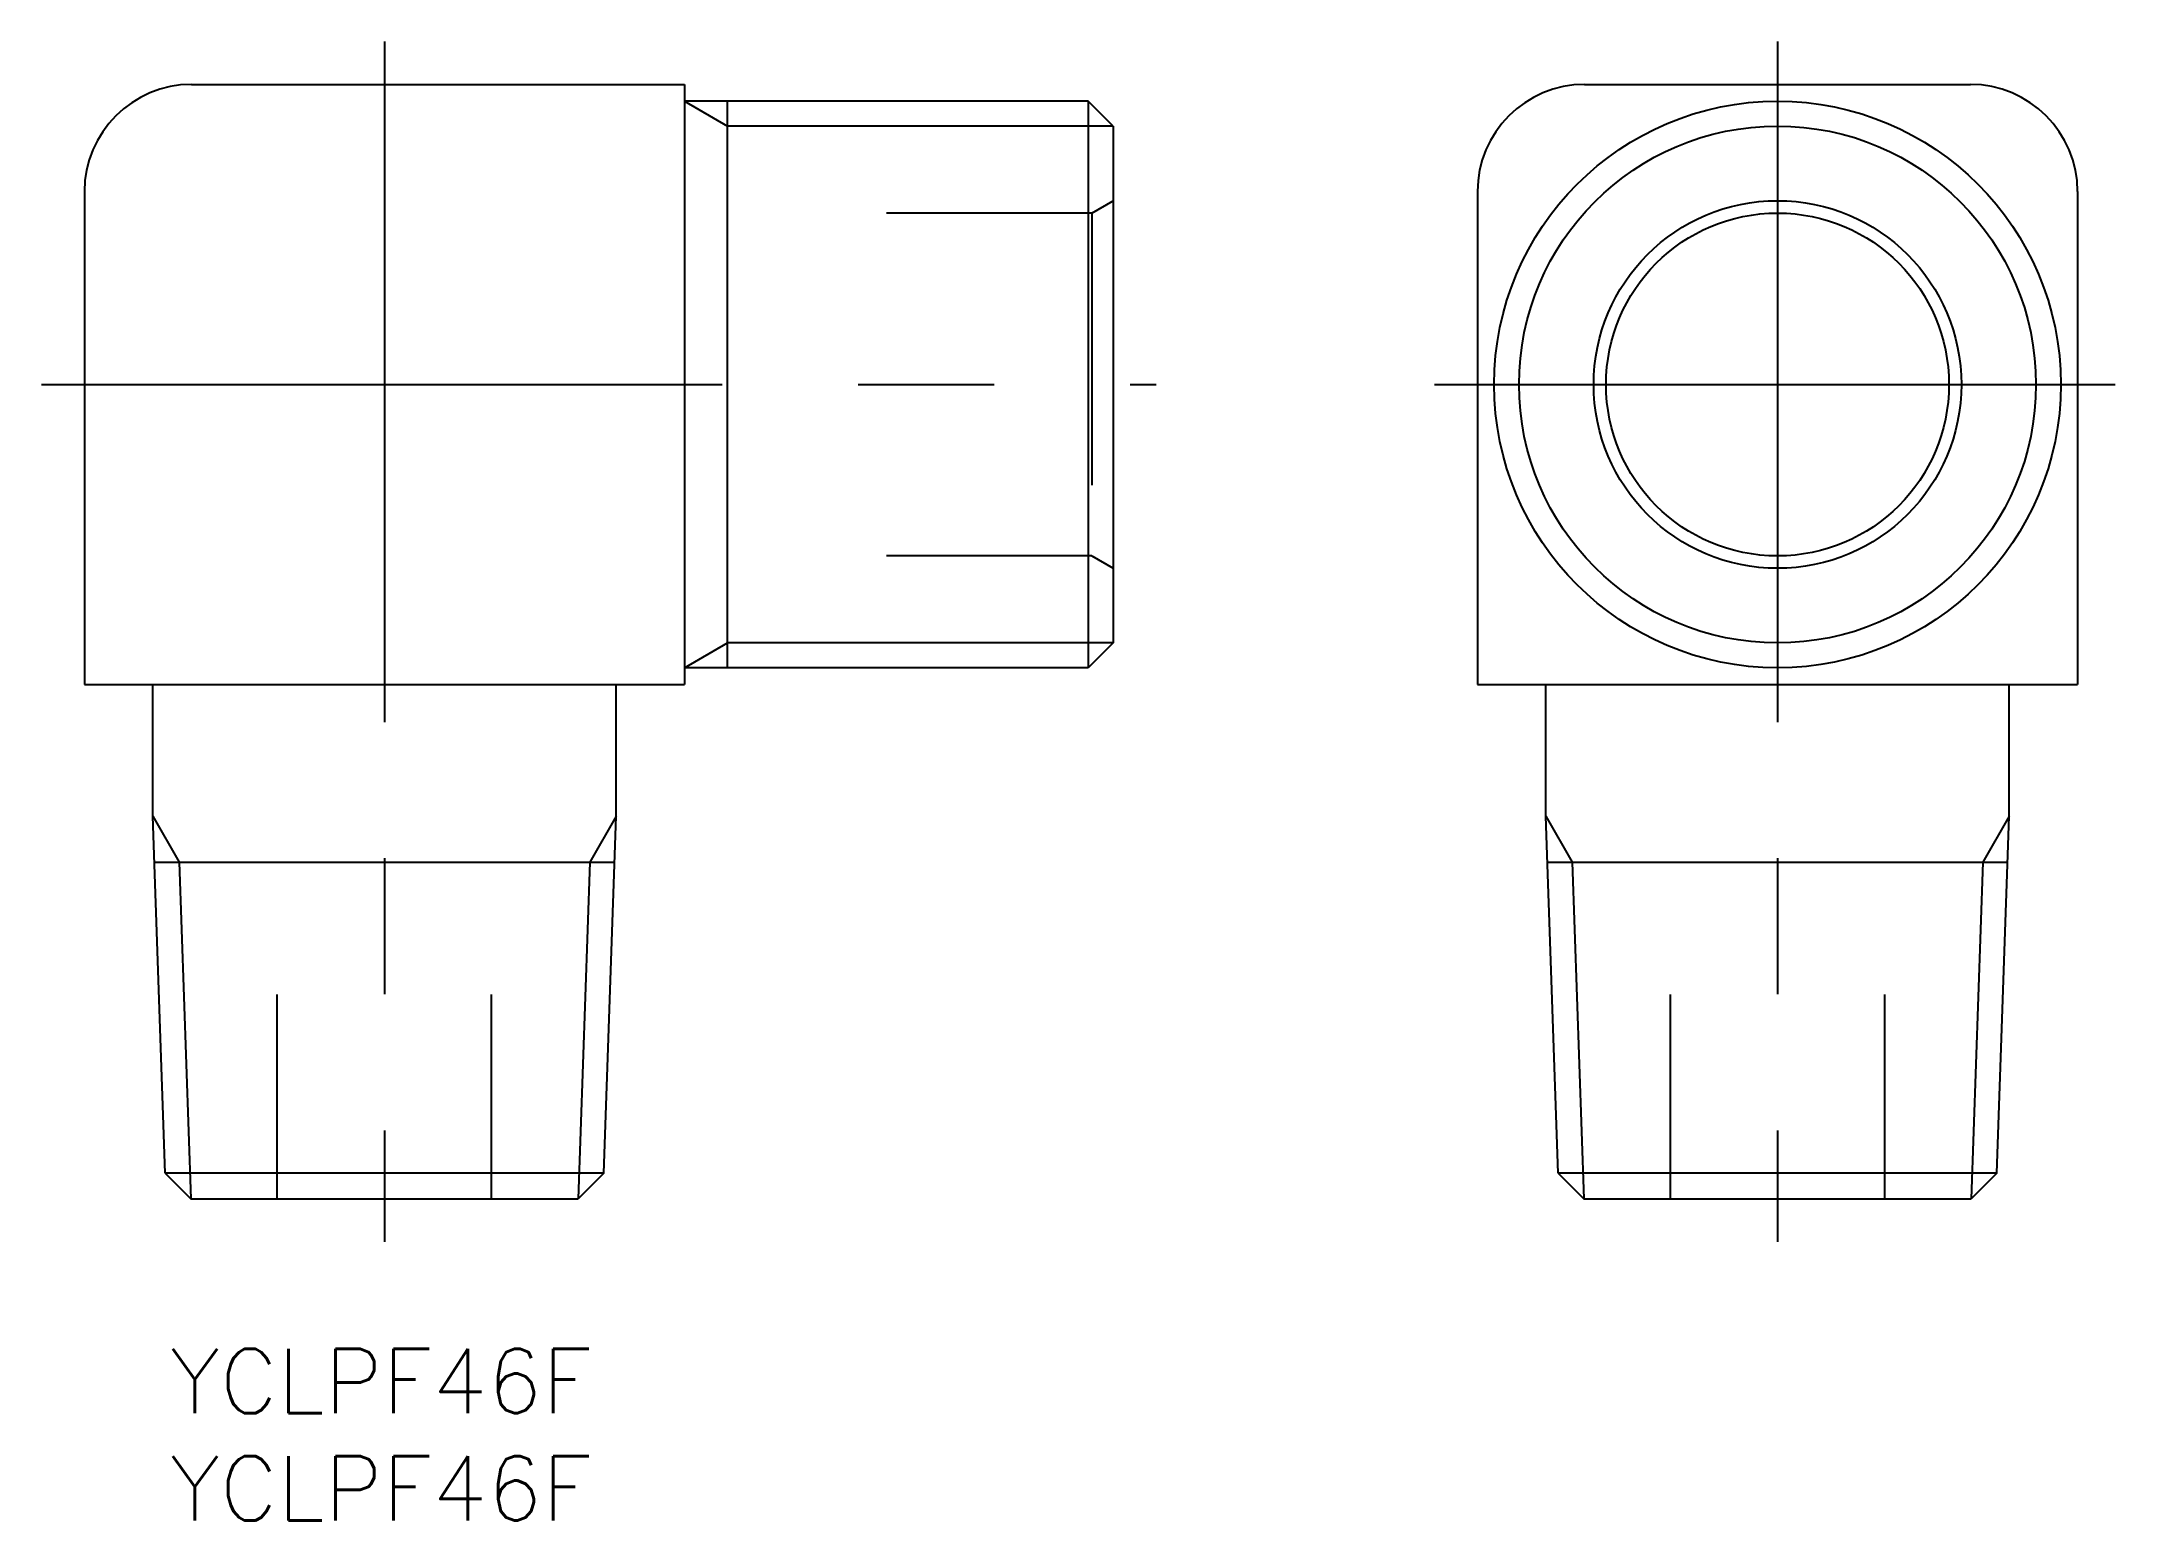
# Model space of a CAD drawing. Extents: x -16 to 81, y -53 to 16.
import ezdxf

# ---------------------------------------------------------------- set-up
doc = ezdxf.new("R2010")
doc.units = 0
doc.linetypes.add('CENTER', pattern=[50.8, 31.75, -6.35, 6.35, -6.35])
doc.linetypes.add('DASHED', pattern=[19.05, 12.7, -6.35])
doc.layers.get('0').update_dxf_attribs({"linetype": 'CONTINUOUS'})
doc.layers.add('CENTER', color=1, linetype='CENTER')
doc.styles.get("Standard").update_dxf_attribs({"font": 'txt.shx', "height": 3, "bigfont": 'bigfont.shx'})

msp = doc.modelspace()

# ---------------------------------------------------------------- linework, layer by layer
at = {"color": 7, "linetype": 'CONTINUOUS'}
for p, q in [((-9, 14), (14, 14)), ((14, 14), (14, -14)), ((56, 14), (74, 14)), ((32.838, 13.22), (14, 13.22)), ((16.013, -13.221), (16.013, 13.22)), ((32.838, 13.22), (32.838, -13.221)), ((34, 12.059), (32.838, 13.22)), ((34, 12.059), (34, -12.059)), ((34, 12.059), (34, -12.059)), ((-14, 9), (-14, -14)), ((51, 9), (51, -14)), ((79, 9), (79, -14)), ((34, -12.059), (32.838, -13.221)), ((32.838, -13.221), (14, -13.221)), ((-14, -14), (14, -14)), ((-10.816, -20.139), (-10.816, -14)), ((10.816, -20.139), (10.816, -14)), ((51, -14), (79, -14)), ((54.184, -20.139), (54.184, -14)), ((75.816, -20.139), (75.816, -14)), ((-10.235, -36.796), (-10.816, -20.139)), ((10.235, -36.796), (10.816, -20.139)), ((54.765, -36.796), (54.184, -20.139)), ((75.235, -36.796), (75.816, -20.139)), ((-10.741, -22.282), (10.741, -22.282)), ((54.259, -22.282), (75.741, -22.282)), ((10.235, -36.796), (-10.235, -36.796)), ((-10.235, -36.796), (-9.031, -38)), ((10.235, -36.796), (9.031, -38)), ((75.235, -36.796), (54.765, -36.796)), ((54.765, -36.796), (55.969, -38)), ((75.235, -36.796), (74.031, -38)), ((-9.031, -38), (9.031, -38)), ((55.969, -38), (74.031, -38))]:
    msp.add_line(p, q, dxfattribs=at)
at = {"color": 3, "linetype": 'CONTINUOUS'}
for p, q in [((14, 13.22), (16.013, 12.059)), ((34, 12.059), (16.013, 12.059)), ((14, -13.221), (16.013, -12.059)), ((34, -12.059), (16.013, -12.059)), ((-10.816, -20.139), (-9.579, -22.282)), ((10.816, -20.139), (9.579, -22.282)), ((54.184, -20.139), (55.421, -22.282)), ((75.816, -20.139), (74.579, -22.282)), ((-9.579, -22.282), (-9.031, -38)), ((9.579, -22.282), (9.031, -38)), ((55.421, -22.282), (55.969, -38)), ((74.579, -22.282), (74.031, -38))]:
    msp.add_line(p, q, dxfattribs=at)
at = {"color": 3, "linetype": 'DASHED'}
for p, q in [((33, 8), (23.419, 8)), ((33, 8), (34, 8.577)), ((33, 8), (33, -8)), ((33, -8), (23.419, -8)), ((33, -8), (34, -8.577)), ((-5, -38), (-5, -28.468)), ((5, -38), (5, -28.468)), ((60, -38), (60, -28.468)), ((70, -38), (70, -28.468))]:
    msp.add_line(p, q, dxfattribs=at)
at = {"color": 7, "linetype": 'CONTINUOUS'}
for radius in [13.22, 8.577, 8]:
    msp.add_circle((65, 0), radius, dxfattribs=at)
at = {"color": 3, "linetype": 'CONTINUOUS'}
msp.add_circle((65, 0), 12.059, dxfattribs=at)
at = {"color": 7, "linetype": 'CONTINUOUS'}
for centre, start, end in [((-9, 9), 90, 180), ((56, 9), 90, 180), ((74, 9), 0, 90)]:
    msp.add_arc(centre, 5, start, end, dxfattribs=at)
at = {"layer": 'CENTER', "color": 1, "linetype": 'CENTER'}
for p, q in [((0, 16), (0, -40)), ((65, 16), (65, -40)), ((-16, 0), (36, 0)), ((49, 0), (81, 0))]:
    msp.add_line(p, q, dxfattribs=at)

# ---------------------------------------------------------------- texts
at = {"color": 7, "linetype": 'CONTINUOUS'}
for p in [(-10, -48), (-10, -53)]:
    msp.add_text('YCLPF46F', height=3, dxfattribs=at).set_placement(p)

doc.saveas('drawing.dxf')
